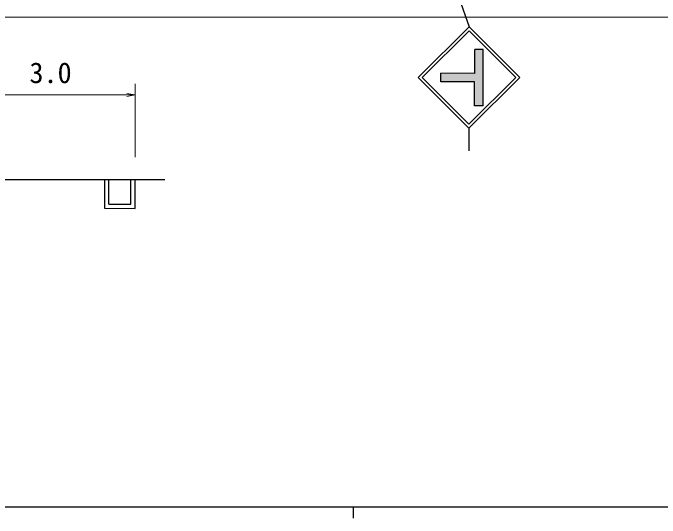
# Model space of a CAD drawing. Units: millimetres at full size, sheet at 1:1000, with parts at other scales. Extents: x 40000 to 680000, y 20000 to 380000.
# Drawn here: x 237856 to 295190, y 204000 to 248795 of the extents above; entities that cross this region are included whole.
import ezdxf
from ezdxf.enums import TextEntityAlignment as Align

# ---------------------------------------------------------------- set-up
doc = ezdxf.new("R2010")
doc.units = ezdxf.units.MM
doc.header["$LTSCALE"] = 1000
for name, color, linetype, lineweight in [('M-BGD', 7, 'Continuous', 25), ('M-STR-HTXT', 7, 'Continuous', 13), ('M-TTL-BAND', 7, 'Continuous', 25)]:
    doc.layers.add(name, color=color, linetype=linetype, lineweight=lineweight)
doc.styles.add('ＭＳ ゴシック', font='')
doc.styles.get('ＭＳ ゴシック').set_extended_font_data('MS Gothic')

# ---------------------------------------------------------------- blocks, each defined once
blk = doc.blocks.new('open_arrow')
at = {"color": 0, "linetype": 'Continuous', "lineweight": -2}
blk.add_lwpolyline([(7.5, 1.25), (0, 0), (7.5, -1.25)], dxfattribs=at)

msp = doc.modelspace()

# ---------------------------------------------------------------- hatches: boundary and pattern name
at = {"layer": 'M-BGD'}
msp.add_hatch(color=256, dxfattribs=at).paths.add_polyline_path([(275765, 243440), (278765, 243438), (278766, 245563), (279516, 245563), (279513, 240563), (278763, 240563), (278764, 242688), (275764, 242690)])

# ---------------------------------------------------------------- linework, layer by layer
for p, q in [((267183, 279994), (278268, 247564)), ((273765, 243067), (278268, 247564)), ((274119, 243067), (278268, 247211)), ((282765, 243061), (278268, 247564)), ((282412, 243061), (278268, 247211)), ((278765, 243438), (278766, 245563)), ((279516, 245563), (278766, 245563)), ((279513, 240563), (279516, 245563)), ((275764, 242690), (275765, 243440)), ((278765, 243438), (275765, 243440)), ((273765, 243067), (278262, 238564)), ((274119, 243067), (278262, 238917)), ((278764, 242688), (275764, 242690)), ((278262, 238564), (282765, 243061)), ((278262, 238917), (282412, 243061)), ((278763, 240563), (278764, 242688)), ((279513, 240563), (278763, 240563)), ((278262, 238564), (278260, 236564)), ((171285, 234073), (251320, 234017)), ((245973, 234021), (245971, 231468)), ((246346, 231843), (246348, 234020)), ((248311, 231842), (248313, 234019)), ((248686, 231466), (248688, 234019)), ((246346, 231843), (248311, 231842)), ((245971, 231468), (248686, 231466))]:
    msp.add_line(p, q, dxfattribs=at)
at = {"layer": 'M-STR-HTXT'}
for p, q in [((122060, 248423), (387271, 248423)), ((248689, 236019), (248694, 242519)), ((233693, 241529), (248693, 241519))]:
    msp.add_line(p, q, dxfattribs=at)
at = {"layer": 'M-TTL-BAND'}
for p, q in [((40000, 205000), (579000, 205000)), ((268000, 205000), (268000, 204000))]:
    msp.add_line(p, q, dxfattribs=at)

# ---------------------------------------------------------------- block references
at = {"layer": 'M-STR-HTXT', "xscale": 100, "yscale": 100, "rotation": 180}
msp.add_blockref('open_arrow', (248693, 241519), dxfattribs=at)

# ---------------------------------------------------------------- texts
at = {"layer": 'M-STR-HTXT', "style": 'ＭＳ ゴシック'}
msp.add_text('3.0', height=1833, rotation=359.96, dxfattribs=at).set_placement((239318, 242025), align=Align.BOTTOM_LEFT)

doc.saveas('drawing.dxf')
